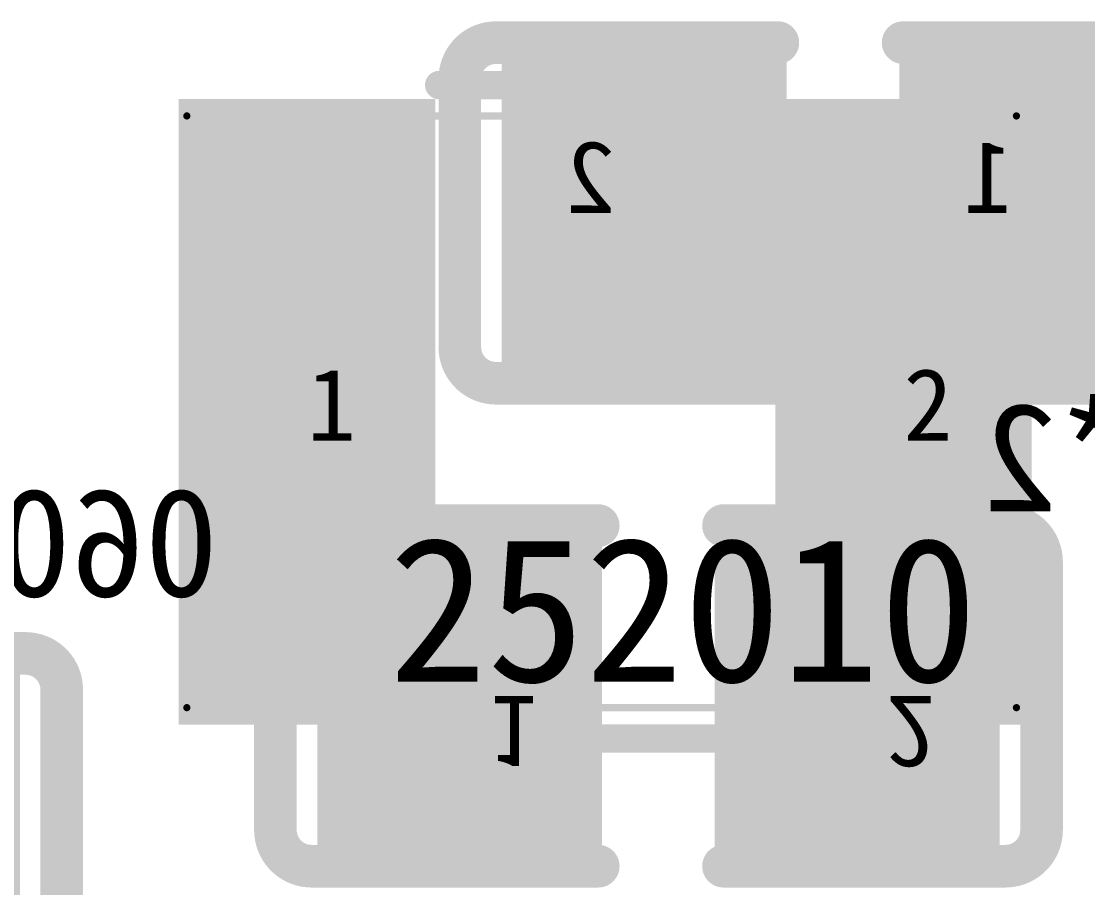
# Model space of a CAD drawing. Header units: millimetres. Extents: x 7.33 to 10.08, y 7.01 to 8.78.
# Drawn here: x 9.5624 to 9.7102, y 8.4705 to 8.5906 of the extents above; entities that cross this region are included whole.
import ezdxf

# ---------------------------------------------------------------- set-up
doc = ezdxf.new("R2010")
doc.units = ezdxf.units.MM
doc.header["$MEASUREMENT"] = 0
for name, color, linetype in [('BottomLayer', 5, 'Continuous'), ('BottomOverlay', 54, 'Continuous'), ('BottomPaste', 16, 'Continuous'), ('BottomSolder', 6, 'Continuous'), ('Mechanical1', 6, 'Continuous'), ('Mechanical16', 56, 'Continuous'), ('Mechanical20', 56, 'Continuous'), ('Mechanical5', 56, 'Continuous'), ('TopLayer', 1, 'Continuous'), ('TopOverlay', 2, 'Continuous'), ('TopPaste', 8, 'Continuous'), ('TopSolder', 216, 'Continuous')]:
    doc.layers.add(name, color=color, linetype=linetype)

# ---------------------------------------------------------------- blocks, each defined once
blk = doc.blocks.new('IND_252010_235')
at = {"layer": 'Mechanical16'}
for points, const_width in [([(-0.02251, 0.04528), (0.0224, 0.04528)], 0.00394), ([(-0.0575, -0.041), (-0.0575, 0.041)], 0.001), ([(-0.0575, 0.041), (0.0575, 0.041)], 0.001), ([(0.0575, -0.041), (0.0575, 0.041)], 0.001), ([(-0.0575, -0.041), (0.0575, -0.041)], 0.001), ([(-0.02251, -0.04528), (0.0224, -0.04528)], 0.00394)]:
    blk.add_lwpolyline(points, dxfattribs=dict(at, const_width=const_width))
for points, const_width in [([(-0.0235, 0.04528, 1), (-0.02153, 0.04528, 1)], 0.00197), ([(0.02142, 0.04528, 1), (0.02339, 0.04528, 1)], 0.00197), ([(-0.05775, 0.041, 1), (-0.05725, 0.041, 1)], 0.0005), ([(-0.05775, 0.041, 1), (-0.05725, 0.041, 1)], 0.0005), ([(0.05725, 0.041, 1), (0.05775, 0.041, 1)], 0.0005), ([(0.05725, 0.041, 1), (0.05775, 0.041, 1)], 0.0005), ([(-0.05775, -0.041, 1), (-0.05725, -0.041, 1)], 0.0005), ([(-0.05775, -0.041, 1), (-0.05725, -0.041, 1)], 0.0005), ([(0.05725, -0.041, 1), (0.05775, -0.041, 1)], 0.0005), ([(0.05725, -0.041, 1), (0.05775, -0.041, 1)], 0.0005), ([(-0.0235, -0.04528, 1), (-0.02153, -0.04528, 1)], 0.00197), ([(0.02142, -0.04528, 1), (0.02339, -0.04528, 1)], 0.00197)]:
    blk.add_lwpolyline(points, format="xyb", close=True, dxfattribs=dict(at, const_width=const_width))
at = {"layer": 'TopLayer'}
for points in [[(-0.02706, -0.03937), (-0.02706, 0.03937), (-0.05462, -0.03937), (-0.05462, 0.03937)], [(0.05562, -0.03937), (0.05562, 0.03937), (0.02806, -0.03937), (0.02806, 0.03937)]]:
    blk.add_solid(points, dxfattribs=at)
at = {"layer": 'TopOverlay', "const_width": 0.00394}
for points in [[(-0.02251, 0.04528), (0.0224, 0.04528)], [(-0.02251, -0.04528), (0.0224, -0.04528)]]:
    blk.add_lwpolyline(points, dxfattribs=at)
at = {"layer": 'TopOverlay', "const_width": 0.00197}
for points in [[(-0.0235, 0.04528, 1), (-0.02153, 0.04528, 1)], [(0.02142, 0.04528, 1), (0.02339, 0.04528, 1)], [(-0.0235, -0.04528, 1), (-0.02153, -0.04528, 1)], [(0.02142, -0.04528, 1), (0.02339, -0.04528, 1)]]:
    blk.add_lwpolyline(points, format="xyb", close=True, dxfattribs=at)
at = {"layer": 'TopPaste'}
for points in [[(-0.02706, -0.03937), (-0.02706, 0.03937), (-0.05462, -0.03937), (-0.05462, 0.03937)], [(0.05562, -0.03937), (0.05562, 0.03937), (0.02806, -0.03937), (0.02806, 0.03937)]]:
    blk.add_solid(points, dxfattribs=at)
at = {"layer": 'TopSolder'}
for points in [[(-0.02306, -0.04337), (-0.02306, 0.04337), (-0.05862, -0.04337), (-0.05862, 0.04337)], [(0.05962, -0.04337), (0.05962, 0.04337), (0.02406, -0.04337), (0.02406, 0.04337)]]:
    blk.add_solid(points, dxfattribs=at)
at = {"layer": 'Mechanical20'}
for s, p in [('1', (-0.04084, -0.004)), ('2', (0.04184, -0.004))]:
    blk.add_text(s, height=0.01, rotation=360, dxfattribs=at).set_placement(p)
blk = doc.blocks.new('C0603_B_400')
at = {"layer": 'BottomLayer'}
for points in [[(-0.01181, 0.01771), (-0.04331, 0.01771), (-0.01181, -0.01771), (-0.04331, -0.01771)], [(0.04331, 0.01771), (0.01181, 0.01771), (0.04331, -0.01771), (0.01181, -0.01771)]]:
    blk.add_solid(points, dxfattribs=at)
at = {"layer": 'BottomOverlay', "const_width": 0.00591}
for points in [[(-0.0531, 0.0186, -0.414214), (-0.0481, 0.0236)], [(0.0481, 0.0236, -0.414214), (0.0531, 0.0186)], [(-0.0481, -0.0236, -0.414214), (-0.0531, -0.0186)], [(0.0531, -0.0186, -0.414214), (0.0481, -0.0236)]]:
    blk.add_lwpolyline(points, format="xyb", dxfattribs=at)
for points in [[(-0.0481, 0.0236), (-0.00836, 0.0236)], [(0.00902, 0.0236), (0.0481, 0.0236)], [(-0.0531, -0.0186), (-0.0531, 0.0186)], [(0.0531, -0.0186), (0.0531, 0.0186)], [(-0.0481, -0.0236), (-0.00836, -0.0236)], [(0.00902, -0.0236), (0.0481, -0.0236)]]:
    blk.add_lwpolyline(points, dxfattribs=at)
at = {"layer": 'BottomOverlay', "const_width": 0.00296}
for points in [[(-0.04958, 0.0236, 1), (-0.04662, 0.0236, 1)], [(-0.04958, 0.0236, 1), (-0.04662, 0.0236, 1)], [(-0.00984, 0.0236, 1), (-0.00688, 0.0236, 1)], [(0.00754, 0.0236, 1), (0.0105, 0.0236, 1)], [(0.04662, 0.0236, 1), (0.04958, 0.0236, 1)], [(0.04662, 0.0236, 1), (0.04958, 0.0236, 1)], [(-0.05458, 0.0186, 1), (-0.05162, 0.0186, 1)], [(-0.05458, 0.0186, 1), (-0.05162, 0.0186, 1)], [(0.05162, 0.0186, 1), (0.05458, 0.0186, 1)], [(0.05162, 0.0186, 1), (0.05458, 0.0186, 1)], [(-0.05458, -0.0186, 1), (-0.05162, -0.0186, 1)], [(-0.05458, -0.0186, 1), (-0.05162, -0.0186, 1)], [(0.05162, -0.0186, 1), (0.05458, -0.0186, 1)], [(0.05162, -0.0186, 1), (0.05458, -0.0186, 1)], [(-0.04958, -0.0236, 1), (-0.04662, -0.0236, 1)], [(-0.04958, -0.0236, 1), (-0.04662, -0.0236, 1)], [(-0.00984, -0.0236, 1), (-0.00688, -0.0236, 1)], [(0.00754, -0.0236, 1), (0.0105, -0.0236, 1)], [(0.04662, -0.0236, 1), (0.04958, -0.0236, 1)], [(0.04662, -0.0236, 1), (0.04958, -0.0236, 1)]]:
    blk.add_lwpolyline(points, format="xyb", close=True, dxfattribs=at)
at = {"layer": 'BottomPaste'}
for points in [[(-0.01181, 0.01771), (-0.04331, 0.01771), (-0.01181, -0.01771), (-0.04331, -0.01771)], [(0.04331, 0.01771), (0.01181, 0.01771), (0.04331, -0.01771), (0.01181, -0.01771)]]:
    blk.add_solid(points, dxfattribs=at)
at = {"layer": 'BottomSolder'}
for points in [[(-0.00781, 0.02171), (-0.04731, 0.02171), (-0.00781, -0.02171), (-0.04731, -0.02171)], [(0.04731, 0.02171), (0.00781, 0.02171), (0.04731, -0.02171), (0.00781, -0.02171)]]:
    blk.add_solid(points, dxfattribs=at)
at = {"layer": 'Mechanical16', "const_width": 0.00591}
for points in [[(-0.0531, 0.0186, -0.414214), (-0.0481, 0.0236)], [(0.0481, 0.0236, -0.414214), (0.0531, 0.0186)], [(-0.0481, -0.0236, -0.414214), (-0.0531, -0.0186)], [(0.0531, -0.0186, -0.414214), (0.0481, -0.0236)]]:
    blk.add_lwpolyline(points, format="xyb", dxfattribs=at)
for points in [[(-0.0481, 0.0236), (-0.00836, 0.0236)], [(0.00902, 0.0236), (0.0481, 0.0236)], [(-0.0531, -0.0186), (-0.0531, 0.0186)], [(0.0531, -0.0186), (0.0531, 0.0186)], [(-0.0481, -0.0236), (-0.00836, -0.0236)], [(0.00902, -0.0236), (0.0481, -0.0236)]]:
    blk.add_lwpolyline(points, dxfattribs=at)
at = {"layer": 'Mechanical16', "const_width": 0.00296}
for points in [[(-0.04958, 0.0236, 1), (-0.04662, 0.0236, 1)], [(-0.04958, 0.0236, 1), (-0.04662, 0.0236, 1)], [(-0.00984, 0.0236, 1), (-0.00688, 0.0236, 1)], [(0.00754, 0.0236, 1), (0.0105, 0.0236, 1)], [(0.04662, 0.0236, 1), (0.04958, 0.0236, 1)], [(0.04662, 0.0236, 1), (0.04958, 0.0236, 1)], [(-0.05458, 0.0186, 1), (-0.05162, 0.0186, 1)], [(-0.05458, 0.0186, 1), (-0.05162, 0.0186, 1)], [(0.05162, 0.0186, 1), (0.05458, 0.0186, 1)], [(0.05162, 0.0186, 1), (0.05458, 0.0186, 1)], [(-0.05458, -0.0186, 1), (-0.05162, -0.0186, 1)], [(-0.05458, -0.0186, 1), (-0.05162, -0.0186, 1)], [(0.05162, -0.0186, 1), (0.05458, -0.0186, 1)], [(0.05162, -0.0186, 1), (0.05458, -0.0186, 1)], [(-0.04958, -0.0236, 1), (-0.04662, -0.0236, 1)], [(-0.04958, -0.0236, 1), (-0.04662, -0.0236, 1)], [(-0.00984, -0.0236, 1), (-0.00688, -0.0236, 1)], [(0.00754, -0.0236, 1), (0.0105, -0.0236, 1)], [(0.04662, -0.0236, 1), (0.04958, -0.0236, 1)], [(0.04662, -0.0236, 1), (0.04958, -0.0236, 1)]]:
    blk.add_lwpolyline(points, format="xyb", close=True, dxfattribs=at)
at = {"layer": 'Mechanical20', "text_generation_flag": 2}
for s, p in [('1', (-0.02356, 0)), ('2', (0.03156, 0))]:
    blk.add_text(s, height=0.01, rotation=180, dxfattribs=at).set_placement(p)
blk = doc.blocks.new('C0603_B_441')
at = {"layer": 'BottomLayer'}
for points in [[(-0.01181, 0.01771), (-0.04331, 0.01771), (-0.01181, -0.01771), (-0.04331, -0.01771)], [(0.04331, 0.01771), (0.01181, 0.01771), (0.04331, -0.01771), (0.01181, -0.01771)]]:
    blk.add_solid(points, dxfattribs=at)
at = {"layer": 'BottomOverlay', "const_width": 0.00591}
for points in [[(-0.0531, 0.0186, -0.414214), (-0.0481, 0.0236)], [(0.0481, 0.0236, -0.414214), (0.0531, 0.0186)], [(-0.0481, -0.0236, -0.414214), (-0.0531, -0.0186)], [(0.0531, -0.0186, -0.414214), (0.0481, -0.0236)]]:
    blk.add_lwpolyline(points, format="xyb", dxfattribs=at)
for points in [[(-0.00836, 0.0236), (-0.0481, 0.0236)], [(0.0481, 0.0236), (0.00902, 0.0236)], [(-0.0531, 0.0186), (-0.0531, -0.0186)], [(0.0531, 0.0186), (0.0531, -0.0186)], [(-0.00836, -0.0236), (-0.0481, -0.0236)], [(0.0481, -0.0236), (0.00902, -0.0236)]]:
    blk.add_lwpolyline(points, dxfattribs=at)
at = {"layer": 'BottomOverlay', "const_width": 0.00296}
for points in [[(-0.04958, 0.0236, 1), (-0.04662, 0.0236, 1)], [(-0.04958, 0.0236, 1), (-0.04662, 0.0236, 1)], [(-0.00984, 0.0236, 1), (-0.00688, 0.0236, 1)], [(0.00754, 0.0236, 1), (0.0105, 0.0236, 1)], [(0.04662, 0.0236, 1), (0.04958, 0.0236, 1)], [(0.04662, 0.0236, 1), (0.04958, 0.0236, 1)], [(-0.05458, 0.0186, 1), (-0.05162, 0.0186, 1)], [(-0.05458, 0.0186, 1), (-0.05162, 0.0186, 1)], [(0.05162, 0.0186, 1), (0.05458, 0.0186, 1)], [(0.05162, 0.0186, 1), (0.05458, 0.0186, 1)], [(-0.05458, -0.0186, 1), (-0.05162, -0.0186, 1)], [(-0.05458, -0.0186, 1), (-0.05162, -0.0186, 1)], [(0.05162, -0.0186, 1), (0.05458, -0.0186, 1)], [(0.05162, -0.0186, 1), (0.05458, -0.0186, 1)], [(-0.04958, -0.0236, 1), (-0.04662, -0.0236, 1)], [(-0.04958, -0.0236, 1), (-0.04662, -0.0236, 1)], [(-0.00984, -0.0236, 1), (-0.00688, -0.0236, 1)], [(0.00754, -0.0236, 1), (0.0105, -0.0236, 1)], [(0.04662, -0.0236, 1), (0.04958, -0.0236, 1)], [(0.04662, -0.0236, 1), (0.04958, -0.0236, 1)]]:
    blk.add_lwpolyline(points, format="xyb", close=True, dxfattribs=at)
at = {"layer": 'BottomPaste'}
for points in [[(-0.01181, 0.01771), (-0.04331, 0.01771), (-0.01181, -0.01771), (-0.04331, -0.01771)], [(0.04331, 0.01771), (0.01181, 0.01771), (0.04331, -0.01771), (0.01181, -0.01771)]]:
    blk.add_solid(points, dxfattribs=at)
at = {"layer": 'BottomSolder'}
for points in [[(-0.00781, 0.02171), (-0.04731, 0.02171), (-0.00781, -0.02171), (-0.04731, -0.02171)], [(0.04731, 0.02171), (0.00781, 0.02171), (0.04731, -0.02171), (0.00781, -0.02171)]]:
    blk.add_solid(points, dxfattribs=at)
at = {"layer": 'Mechanical16', "const_width": 0.00591}
for points in [[(-0.0531, 0.0186, -0.414214), (-0.0481, 0.0236)], [(0.0481, 0.0236, -0.414214), (0.0531, 0.0186)], [(-0.0481, -0.0236, -0.414214), (-0.0531, -0.0186)], [(0.0531, -0.0186, -0.414214), (0.0481, -0.0236)]]:
    blk.add_lwpolyline(points, format="xyb", dxfattribs=at)
for points in [[(-0.00836, 0.0236), (-0.0481, 0.0236)], [(0.0481, 0.0236), (0.00902, 0.0236)], [(-0.0531, 0.0186), (-0.0531, -0.0186)], [(0.0531, 0.0186), (0.0531, -0.0186)], [(-0.00836, -0.0236), (-0.0481, -0.0236)], [(0.0481, -0.0236), (0.00902, -0.0236)]]:
    blk.add_lwpolyline(points, dxfattribs=at)
at = {"layer": 'Mechanical16', "const_width": 0.00296}
for points in [[(-0.04958, 0.0236, 1), (-0.04662, 0.0236, 1)], [(-0.04958, 0.0236, 1), (-0.04662, 0.0236, 1)], [(-0.00984, 0.0236, 1), (-0.00688, 0.0236, 1)], [(0.00754, 0.0236, 1), (0.0105, 0.0236, 1)], [(0.04662, 0.0236, 1), (0.04958, 0.0236, 1)], [(0.04662, 0.0236, 1), (0.04958, 0.0236, 1)], [(-0.05458, 0.0186, 1), (-0.05162, 0.0186, 1)], [(-0.05458, 0.0186, 1), (-0.05162, 0.0186, 1)], [(0.05162, 0.0186, 1), (0.05458, 0.0186, 1)], [(0.05162, 0.0186, 1), (0.05458, 0.0186, 1)], [(-0.05458, -0.0186, 1), (-0.05162, -0.0186, 1)], [(-0.05458, -0.0186, 1), (-0.05162, -0.0186, 1)], [(0.05162, -0.0186, 1), (0.05458, -0.0186, 1)], [(0.05162, -0.0186, 1), (0.05458, -0.0186, 1)], [(-0.04958, -0.0236, 1), (-0.04662, -0.0236, 1)], [(-0.04958, -0.0236, 1), (-0.04662, -0.0236, 1)], [(-0.00984, -0.0236, 1), (-0.00688, -0.0236, 1)], [(0.00754, -0.0236, 1), (0.0105, -0.0236, 1)], [(0.04662, -0.0236, 1), (0.04958, -0.0236, 1)], [(0.04662, -0.0236, 1), (0.04958, -0.0236, 1)]]:
    blk.add_lwpolyline(points, format="xyb", close=True, dxfattribs=at)
at = {"layer": 'Mechanical20', "text_generation_flag": 2}
for s, p in [('1', (-0.02356, 0)), ('2', (0.03156, 0))]:
    blk.add_text(s, height=0.01, rotation=180, dxfattribs=at).set_placement(p)
blk = doc.blocks.new('C0603_B_545')
at = {"layer": 'BottomLayer'}
for points in [[(-0.01181, 0.01771), (-0.04331, 0.01771), (-0.01181, -0.01771), (-0.04331, -0.01771)], [(0.04331, 0.01771), (0.01181, 0.01771), (0.04331, -0.01771), (0.01181, -0.01771)]]:
    blk.add_solid(points, dxfattribs=at)
at = {"layer": 'BottomOverlay', "const_width": 0.00591}
for points in [[(-0.0531, 0.0186, -0.414214), (-0.0481, 0.0236)], [(0.0481, 0.0236, -0.414214), (0.0531, 0.0186)], [(-0.0481, -0.0236, -0.414214), (-0.0531, -0.0186)], [(0.0531, -0.0186, -0.414214), (0.0481, -0.0236)]]:
    blk.add_lwpolyline(points, format="xyb", dxfattribs=at)
for points in [[(-0.00836, 0.0236), (-0.0481, 0.0236)], [(0.0481, 0.0236), (0.00902, 0.0236)], [(-0.0531, 0.0186), (-0.0531, -0.0186)], [(0.0531, 0.0186), (0.0531, -0.0186)], [(-0.00836, -0.0236), (-0.0481, -0.0236)], [(0.0481, -0.0236), (0.00902, -0.0236)]]:
    blk.add_lwpolyline(points, dxfattribs=at)
at = {"layer": 'BottomOverlay', "const_width": 0.00296}
for points in [[(-0.04958, 0.0236, 1), (-0.04662, 0.0236, 1)], [(-0.04958, 0.0236, 1), (-0.04662, 0.0236, 1)], [(-0.00984, 0.0236, 1), (-0.00688, 0.0236, 1)], [(0.00754, 0.0236, 1), (0.0105, 0.0236, 1)], [(0.04662, 0.0236, 1), (0.04958, 0.0236, 1)], [(0.04662, 0.0236, 1), (0.04958, 0.0236, 1)], [(-0.05458, 0.0186, 1), (-0.05162, 0.0186, 1)], [(-0.05458, 0.0186, 1), (-0.05162, 0.0186, 1)], [(0.05162, 0.0186, 1), (0.05458, 0.0186, 1)], [(0.05162, 0.0186, 1), (0.05458, 0.0186, 1)], [(-0.05458, -0.0186, 1), (-0.05162, -0.0186, 1)], [(-0.05458, -0.0186, 1), (-0.05162, -0.0186, 1)], [(0.05162, -0.0186, 1), (0.05458, -0.0186, 1)], [(0.05162, -0.0186, 1), (0.05458, -0.0186, 1)], [(-0.04958, -0.0236, 1), (-0.04662, -0.0236, 1)], [(-0.04958, -0.0236, 1), (-0.04662, -0.0236, 1)], [(-0.00984, -0.0236, 1), (-0.00688, -0.0236, 1)], [(0.00754, -0.0236, 1), (0.0105, -0.0236, 1)], [(0.04662, -0.0236, 1), (0.04958, -0.0236, 1)], [(0.04662, -0.0236, 1), (0.04958, -0.0236, 1)]]:
    blk.add_lwpolyline(points, format="xyb", close=True, dxfattribs=at)
at = {"layer": 'BottomPaste'}
for points in [[(-0.01181, 0.01771), (-0.04331, 0.01771), (-0.01181, -0.01771), (-0.04331, -0.01771)], [(0.04331, 0.01771), (0.01181, 0.01771), (0.04331, -0.01771), (0.01181, -0.01771)]]:
    blk.add_solid(points, dxfattribs=at)
at = {"layer": 'BottomSolder'}
for points in [[(-0.00781, 0.02171), (-0.04731, 0.02171), (-0.00781, -0.02171), (-0.04731, -0.02171)], [(0.04731, 0.02171), (0.00781, 0.02171), (0.04731, -0.02171), (0.00781, -0.02171)]]:
    blk.add_solid(points, dxfattribs=at)
at = {"layer": 'Mechanical16', "const_width": 0.00591}
for points in [[(-0.0531, 0.0186, -0.414214), (-0.0481, 0.0236)], [(0.0481, 0.0236, -0.414214), (0.0531, 0.0186)], [(-0.0481, -0.0236, -0.414214), (-0.0531, -0.0186)], [(0.0531, -0.0186, -0.414214), (0.0481, -0.0236)]]:
    blk.add_lwpolyline(points, format="xyb", dxfattribs=at)
for points in [[(-0.00836, 0.0236), (-0.0481, 0.0236)], [(0.0481, 0.0236), (0.00902, 0.0236)], [(-0.0531, 0.0186), (-0.0531, -0.0186)], [(0.0531, 0.0186), (0.0531, -0.0186)], [(-0.00836, -0.0236), (-0.0481, -0.0236)], [(0.0481, -0.0236), (0.00902, -0.0236)]]:
    blk.add_lwpolyline(points, dxfattribs=at)
at = {"layer": 'Mechanical16', "const_width": 0.00296}
for points in [[(-0.04958, 0.0236, 1), (-0.04662, 0.0236, 1)], [(-0.04958, 0.0236, 1), (-0.04662, 0.0236, 1)], [(-0.00984, 0.0236, 1), (-0.00688, 0.0236, 1)], [(0.00754, 0.0236, 1), (0.0105, 0.0236, 1)], [(0.04662, 0.0236, 1), (0.04958, 0.0236, 1)], [(0.04662, 0.0236, 1), (0.04958, 0.0236, 1)], [(-0.05458, 0.0186, 1), (-0.05162, 0.0186, 1)], [(-0.05458, 0.0186, 1), (-0.05162, 0.0186, 1)], [(0.05162, 0.0186, 1), (0.05458, 0.0186, 1)], [(0.05162, 0.0186, 1), (0.05458, 0.0186, 1)], [(-0.05458, -0.0186, 1), (-0.05162, -0.0186, 1)], [(-0.05458, -0.0186, 1), (-0.05162, -0.0186, 1)], [(0.05162, -0.0186, 1), (0.05458, -0.0186, 1)], [(0.05162, -0.0186, 1), (0.05458, -0.0186, 1)], [(-0.04958, -0.0236, 1), (-0.04662, -0.0236, 1)], [(-0.04958, -0.0236, 1), (-0.04662, -0.0236, 1)], [(-0.00984, -0.0236, 1), (-0.00688, -0.0236, 1)], [(0.00754, -0.0236, 1), (0.0105, -0.0236, 1)], [(0.04662, -0.0236, 1), (0.04958, -0.0236, 1)], [(0.04662, -0.0236, 1), (0.04958, -0.0236, 1)]]:
    blk.add_lwpolyline(points, format="xyb", close=True, dxfattribs=at)
at = {"layer": 'Mechanical20', "text_generation_flag": 2}
for s, p in [('1', (-0.02356, 0)), ('2', (0.03156, 0))]:
    blk.add_text(s, height=0.01, rotation=180, dxfattribs=at).set_placement(p)
blk = doc.blocks.new('C0402_BGA_546')
at = {"layer": 'TopLayer'}
for points in [[(-0.00767, 0.01083), (-0.02933, 0.01083), (-0.00767, -0.01083), (-0.02933, -0.01083)], [(0.02933, 0.01083), (0.00767, 0.01083), (0.02933, -0.01083), (0.00767, -0.01083)]]:
    blk.add_solid(points, dxfattribs=at)
at = {"layer": 'TopOverlay', "const_width": 0.005}
for points in [[(-0.02, 0.0175), (0.02, 0.0175)], [(-0.02, -0.0175), (0.02, -0.0175)]]:
    blk.add_lwpolyline(points, dxfattribs=at)
at = {"layer": 'TopOverlay', "const_width": 0.0025}
for points in [[(-0.02125, 0.0175, 1), (-0.01875, 0.0175, 1)], [(0.01875, 0.0175, 1), (0.02125, 0.0175, 1)], [(-0.02125, -0.0175, 1), (-0.01875, -0.0175, 1)], [(0.01875, -0.0175, 1), (0.02125, -0.0175, 1)]]:
    blk.add_lwpolyline(points, format="xyb", close=True, dxfattribs=at)
at = {"layer": 'TopPaste'}
for points in [[(-0.00767, 0.01083), (-0.02933, 0.01083), (-0.00767, -0.01083), (-0.02933, -0.01083)], [(0.02933, 0.01083), (0.00767, 0.01083), (0.02933, -0.01083), (0.00767, -0.01083)]]:
    blk.add_solid(points, dxfattribs=at)
at = {"layer": 'TopSolder'}
for points in [[(-0.00367, 0.01483), (-0.03333, 0.01483), (-0.00367, -0.01483), (-0.03333, -0.01483)], [(0.03333, 0.01483), (0.00367, 0.01483), (0.03333, -0.01483), (0.00367, -0.01483)]]:
    blk.add_solid(points, dxfattribs=at)

msp = doc.modelspace()

# ---------------------------------------------------------------- block references
for name, p, rotation in [('C0603_B_441', (9.67631, 8.56405), 180), ('C0603_B_545', (9.51492, 8.4794), 180), ('C0402_BGA_546', (9.54445, 8.44003), 270)]:
    msp.add_blockref(name, p, dxfattribs=dict(rotation=rotation))
for name, p in [('IND_252010_235', (9.64287, 8.53649)), ('C0603_B_400', (9.65075, 8.49712))]:
    msp.add_blockref(name, p)

# ---------------------------------------------------------------- texts
at = {"layer": 'Mechanical1'}
msp.add_text('252010', height=0.02, rotation=360, dxfattribs=at).set_placement((9.61335, 8.49909))
at = {"layer": 'Mechanical5', "text_generation_flag": 2}
for s, p in [('0603*2', (9.75705, 8.52271)), ('0603*5', (9.58972, 8.5109))]:
    msp.add_text(s, height=0.015, rotation=360, dxfattribs=at).set_placement(p)

doc.saveas('drawing.dxf')
